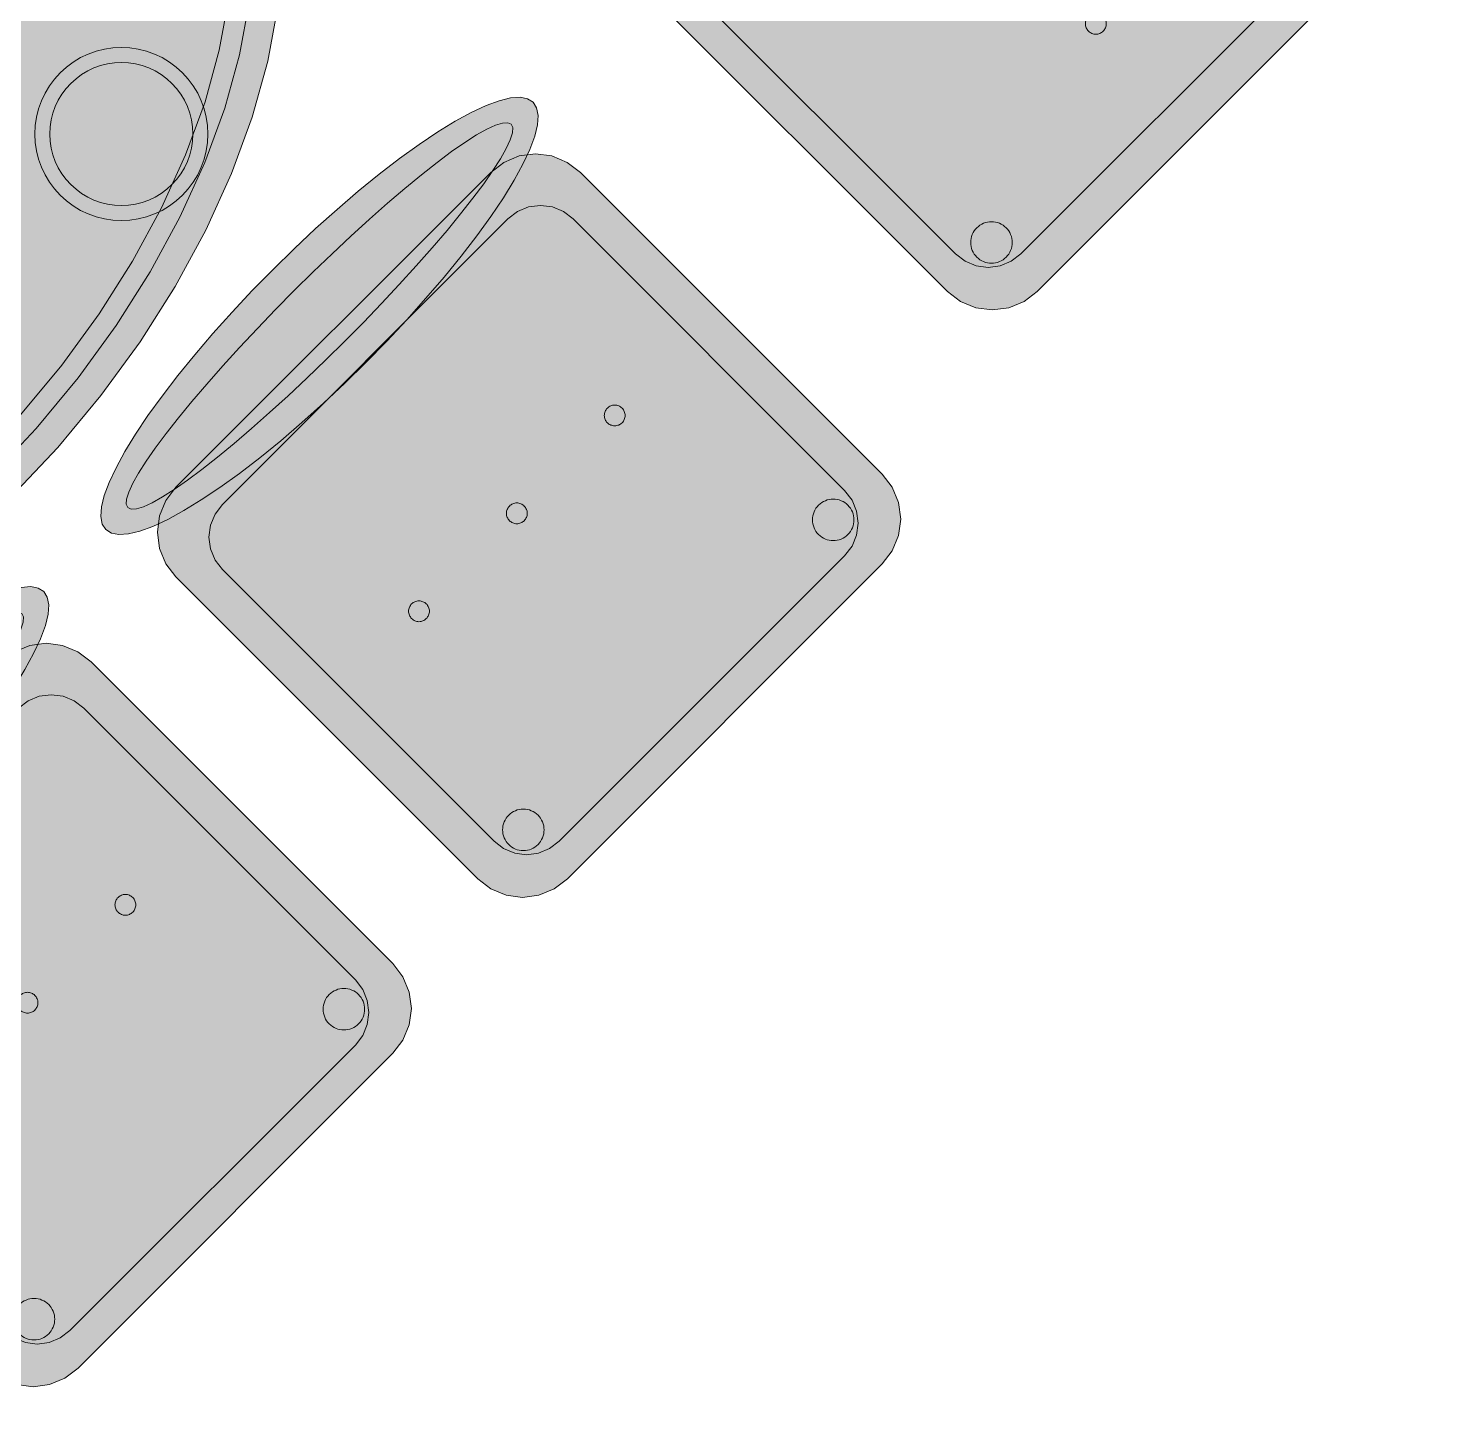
# Model space of a CAD drawing. Header units: metres. Extents: x 2172.2 to 2210.6, y 415.3 to 458.1.
# Drawn here: x 2176.2 to 2177.438, y 450.134 to 451.344 of the extents above; entities that cross this region are included whole.
import ezdxf

# ---------------------------------------------------------------- set-up
doc = ezdxf.new("R2010")
doc.units = ezdxf.units.M
doc.layers.add('NC_N1_CHAIRS', color=7, linetype='CONTINUOUS', lineweight=13)
doc.layers.add('NC_N1_TABLES', color=7, linetype='CONTINUOUS', lineweight=13)

# ---------------------------------------------------------------- blocks, each defined once
blk = doc.blocks.new('NC_N1_CHAIR_OLIVE')
at = {"true_color": 0xf6f5ef}
h = blk.add_hatch(color=256, dxfattribs=at)
h.dxf.hatch_style = 1
h.paths.add_polyline_path([(0.262, 0.222), (0.2607, 0.2276), (0.257, 0.2331), (0.2507, 0.2385), (0.2421, 0.2438), (0.2311, 0.2489), (0.2178, 0.2537), (0.2025, 0.2582), (0.1853, 0.2623), (0.1662, 0.2661), (0.1456, 0.2694), (0.1235, 0.2723), (0.1003, 0.2747), (0.0761, 0.2765), (0.0511, 0.2779), (0.0257, 0.2787), (0, 0.279), (-0.0257, 0.2787), (-0.0511, 0.2779), (-0.0761, 0.2765), (-0.1003, 0.2747), (-0.1235, 0.2723), (-0.1456, 0.2694), (-0.1662, 0.2661), (-0.1853, 0.2623), (-0.2025, 0.2582), (-0.2178, 0.2537), (-0.2311, 0.2489), (-0.2421, 0.2438), (-0.2507, 0.2385), (-0.257, 0.2331), (-0.2607, 0.2276), (-0.262, 0.222), (-0.2607, 0.2164), (-0.257, 0.2109), (-0.2507, 0.2055), (-0.2421, 0.2002), (-0.2311, 0.1951), (-0.2178, 0.1903), (-0.2025, 0.1858), (-0.1853, 0.1817), (-0.1662, 0.1779), (-0.1456, 0.1746), (-0.1235, 0.1717), (-0.1003, 0.1693), (-0.0761, 0.1675), (-0.0511, 0.1661), (-0.0257, 0.1653), (0, 0.165), (0.0257, 0.1653), (0.0511, 0.1661), (0.0761, 0.1675), (0.1003, 0.1693), (0.1235, 0.1717), (0.1456, 0.1746), (0.1662, 0.1779), (0.1853, 0.1817), (0.2025, 0.1858), (0.2178, 0.1903), (0.2311, 0.1951), (0.2421, 0.2002), (0.2507, 0.2055), (0.257, 0.2109), (0.2607, 0.2164)])
at = {"true_color": 0x778fa0}
h = blk.add_hatch(color=256, dxfattribs=at)
h.dxf.hatch_style = 1
h.paths.add_polyline_path([(0.193, -0.275), (-0.193, -0.275), (-0.2072, -0.2731), (-0.2205, -0.2676), (-0.2319, -0.2589), (-0.2406, -0.2475), (-0.2461, -0.2342), (-0.248, -0.22), (-0.248, 0.15), (-0.2461, 0.1642), (-0.2406, 0.1775), (-0.2319, 0.1889), (-0.2205, 0.1976), (-0.2072, 0.2031), (-0.193, 0.205), (0.193, 0.205), (0.2072, 0.2031), (0.2205, 0.1976), (0.2319, 0.1889), (0.2406, 0.1775), (0.2461, 0.1642), (0.248, 0.15), (0.248, -0.22), (0.2461, -0.2342), (0.2406, -0.2475), (0.2319, -0.2589), (0.2205, -0.2676), (0.2072, -0.2731)])
at = {"true_color": 0xa38246}
h = blk.add_hatch(color=256, dxfattribs=at)
h.dxf.hatch_style = 1
h.paths.add_polyline_path([(-0.111, -0.02), (-0.111, -0.0209), (-0.1112, -0.0218), (-0.1114, -0.0226), (-0.1117, -0.0234), (-0.1121, -0.0242), (-0.1125, -0.025), (-0.113, -0.0257), (-0.1136, -0.0264), (-0.1143, -0.027), (-0.115, -0.0275), (-0.1158, -0.0279), (-0.1166, -0.0283), (-0.1174, -0.0286), (-0.1182, -0.0288), (-0.1191, -0.029), (-0.12, -0.029), (-0.1209, -0.029), (-0.1218, -0.0288), (-0.1226, -0.0286), (-0.1234, -0.0283), (-0.1242, -0.0279), (-0.125, -0.0275), (-0.1257, -0.027), (-0.1264, -0.0264), (-0.127, -0.0257), (-0.1275, -0.025), (-0.1279, -0.0242), (-0.1283, -0.0234), (-0.1286, -0.0226), (-0.1288, -0.0218), (-0.129, -0.0209), (-0.129, -0.02), (-0.129, -0.0191), (-0.1288, -0.0182), (-0.1286, -0.0174), (-0.1283, -0.0166), (-0.1279, -0.0158), (-0.1275, -0.015), (-0.127, -0.0143), (-0.1264, -0.0136), (-0.1257, -0.013), (-0.125, -0.0125), (-0.1242, -0.0121), (-0.1234, -0.0117), (-0.1226, -0.0114), (-0.1218, -0.0112), (-0.1209, -0.011), (-0.12, -0.011), (-0.1191, -0.011), (-0.1182, -0.0112), (-0.1174, -0.0114), (-0.1166, -0.0117), (-0.1158, -0.0121), (-0.115, -0.0125), (-0.1143, -0.013), (-0.1136, -0.0136), (-0.113, -0.0143), (-0.1125, -0.015), (-0.1121, -0.0158), (-0.1117, -0.0166), (-0.1114, -0.0174), (-0.1112, -0.0182), (-0.111, -0.0191)])
h = blk.add_hatch(color=256, dxfattribs=at)
h.dxf.hatch_style = 1
h.paths.add_polyline_path([(0.009, -0.02), (0.009, -0.0209), (0.0088, -0.0218), (0.0086, -0.0226), (0.0083, -0.0234), (0.0079, -0.0242), (0.0075, -0.025), (0.007, -0.0257), (0.0064, -0.0264), (0.0057, -0.027), (0.005, -0.0275), (0.0042, -0.0279), (0.0034, -0.0283), (0.0026, -0.0286), (0.0018, -0.0288), (0.0009, -0.029), (0, -0.029), (-0.0009, -0.029), (-0.0018, -0.0288), (-0.0026, -0.0286), (-0.0034, -0.0283), (-0.0042, -0.0279), (-0.005, -0.0275), (-0.0057, -0.027), (-0.0064, -0.0264), (-0.007, -0.0257), (-0.0075, -0.025), (-0.0079, -0.0242), (-0.0083, -0.0234), (-0.0086, -0.0226), (-0.0088, -0.0218), (-0.009, -0.0209), (-0.009, -0.02), (-0.009, -0.0191), (-0.0088, -0.0182), (-0.0086, -0.0174), (-0.0083, -0.0166), (-0.0079, -0.0158), (-0.0075, -0.015), (-0.007, -0.0143), (-0.0064, -0.0136), (-0.0057, -0.013), (-0.005, -0.0125), (-0.0042, -0.0121), (-0.0034, -0.0117), (-0.0026, -0.0114), (-0.0018, -0.0112), (-0.0009, -0.011), (0, -0.011), (0.0009, -0.011), (0.0018, -0.0112), (0.0026, -0.0114), (0.0034, -0.0117), (0.0042, -0.0121), (0.005, -0.0125), (0.0057, -0.013), (0.0064, -0.0136), (0.007, -0.0143), (0.0075, -0.015), (0.0079, -0.0158), (0.0083, -0.0166), (0.0086, -0.0174), (0.0088, -0.0182), (0.009, -0.0191)])
h = blk.add_hatch(color=256, dxfattribs=at)
h.dxf.hatch_style = 1
h.paths.add_polyline_path([(0.129, -0.02), (0.129, -0.0209), (0.1288, -0.0218), (0.1286, -0.0226), (0.1283, -0.0234), (0.1279, -0.0242), (0.1275, -0.025), (0.127, -0.0257), (0.1264, -0.0264), (0.1257, -0.027), (0.125, -0.0275), (0.1242, -0.0279), (0.1234, -0.0283), (0.1226, -0.0286), (0.1218, -0.0288), (0.1209, -0.029), (0.12, -0.029), (0.1191, -0.029), (0.1182, -0.0288), (0.1174, -0.0286), (0.1166, -0.0283), (0.1158, -0.0279), (0.115, -0.0275), (0.1143, -0.027), (0.1136, -0.0264), (0.113, -0.0257), (0.1125, -0.025), (0.1121, -0.0242), (0.1117, -0.0234), (0.1114, -0.0226), (0.1112, -0.0218), (0.111, -0.0209), (0.111, -0.02), (0.111, -0.0191), (0.1112, -0.0182), (0.1114, -0.0174), (0.1117, -0.0166), (0.1121, -0.0158), (0.1125, -0.015), (0.113, -0.0143), (0.1136, -0.0136), (0.1143, -0.013), (0.115, -0.0125), (0.1158, -0.0121), (0.1166, -0.0117), (0.1174, -0.0114), (0.1182, -0.0112), (0.1191, -0.011), (0.12, -0.011), (0.1209, -0.011), (0.1218, -0.0112), (0.1226, -0.0114), (0.1234, -0.0117), (0.1242, -0.0121), (0.125, -0.0125), (0.1257, -0.013), (0.1264, -0.0136), (0.127, -0.0143), (0.1275, -0.015), (0.1279, -0.0158), (0.1283, -0.0166), (0.1286, -0.0174), (0.1288, -0.0182), (0.129, -0.0191)])
h = blk.add_hatch(color=256, dxfattribs=at)
h.dxf.hatch_style = 1
h.paths.add_polyline_path([(-0.172, -0.218), (-0.1721, -0.2198), (-0.1723, -0.2215), (-0.1728, -0.2232), (-0.1734, -0.2249), (-0.1741, -0.2265), (-0.175, -0.228), (-0.1761, -0.2294), (-0.1773, -0.2307), (-0.1786, -0.2319), (-0.18, -0.233), (-0.1815, -0.2339), (-0.1831, -0.2346), (-0.1848, -0.2352), (-0.1865, -0.2357), (-0.1882, -0.2359), (-0.19, -0.236), (-0.1918, -0.2359), (-0.1935, -0.2357), (-0.1952, -0.2352), (-0.1969, -0.2346), (-0.1985, -0.2339), (-0.2, -0.233), (-0.2014, -0.2319), (-0.2027, -0.2307), (-0.2039, -0.2294), (-0.205, -0.228), (-0.2059, -0.2265), (-0.2066, -0.2249), (-0.2072, -0.2232), (-0.2077, -0.2215), (-0.2079, -0.2198), (-0.208, -0.218), (-0.2079, -0.2162), (-0.2077, -0.2145), (-0.2072, -0.2128), (-0.2066, -0.2111), (-0.2059, -0.2095), (-0.205, -0.208), (-0.2039, -0.2066), (-0.2027, -0.2053), (-0.2014, -0.2041), (-0.2, -0.203), (-0.1985, -0.2021), (-0.1969, -0.2014), (-0.1952, -0.2008), (-0.1935, -0.2003), (-0.1918, -0.2001), (-0.19, -0.2), (-0.1882, -0.2001), (-0.1865, -0.2003), (-0.1848, -0.2008), (-0.1831, -0.2014), (-0.1815, -0.2021), (-0.18, -0.203), (-0.1786, -0.2041), (-0.1773, -0.2053), (-0.1761, -0.2066), (-0.175, -0.208), (-0.1741, -0.2095), (-0.1734, -0.2111), (-0.1728, -0.2128), (-0.1723, -0.2145), (-0.1721, -0.2162)])
h = blk.add_hatch(color=256, dxfattribs=at)
h.dxf.hatch_style = 1
h.paths.add_polyline_path([(0.208, -0.218), (0.2079, -0.2198), (0.2077, -0.2215), (0.2072, -0.2232), (0.2066, -0.2249), (0.2059, -0.2265), (0.205, -0.228), (0.2039, -0.2294), (0.2027, -0.2307), (0.2014, -0.2319), (0.2, -0.233), (0.1985, -0.2339), (0.1969, -0.2346), (0.1952, -0.2352), (0.1935, -0.2357), (0.1918, -0.2359), (0.19, -0.236), (0.1882, -0.2359), (0.1865, -0.2357), (0.1848, -0.2352), (0.1831, -0.2346), (0.1815, -0.2339), (0.18, -0.233), (0.1786, -0.2319), (0.1773, -0.2307), (0.1761, -0.2294), (0.175, -0.228), (0.1741, -0.2265), (0.1734, -0.2249), (0.1728, -0.2232), (0.1723, -0.2215), (0.1721, -0.2198), (0.172, -0.218), (0.1721, -0.2162), (0.1723, -0.2145), (0.1728, -0.2128), (0.1734, -0.2111), (0.1741, -0.2095), (0.175, -0.208), (0.1761, -0.2066), (0.1773, -0.2053), (0.1786, -0.2041), (0.18, -0.203), (0.1815, -0.2021), (0.1831, -0.2014), (0.1848, -0.2008), (0.1865, -0.2003), (0.1882, -0.2001), (0.19, -0.2), (0.1918, -0.2001), (0.1935, -0.2003), (0.1952, -0.2008), (0.1969, -0.2014), (0.1985, -0.2021), (0.2, -0.203), (0.2014, -0.2041), (0.2027, -0.2053), (0.2039, -0.2066), (0.205, -0.208), (0.2059, -0.2095), (0.2066, -0.2111), (0.2072, -0.2128), (0.2077, -0.2145), (0.2079, -0.2162)])
at = {"color": 0, "linetype": 'CONTINUOUS', "lineweight": -2, "true_color": 0x2d3540}
for points in [[(0.262, 0.222), (0.2607, 0.2276), (0.257, 0.2331), (0.2507, 0.2385), (0.2421, 0.2438), (0.2311, 0.2489), (0.2178, 0.2537), (0.2025, 0.2582), (0.1853, 0.2623), (0.1662, 0.2661), (0.1456, 0.2694), (0.1235, 0.2723), (0.1003, 0.2747), (0.0761, 0.2765), (0.0511, 0.2779), (0.0257, 0.2787), (0, 0.279), (-0.0257, 0.2787), (-0.0511, 0.2779), (-0.0761, 0.2765), (-0.1003, 0.2747), (-0.1235, 0.2723), (-0.1456, 0.2694), (-0.1662, 0.2661), (-0.1853, 0.2623), (-0.2025, 0.2582), (-0.2178, 0.2537), (-0.2311, 0.2489), (-0.2421, 0.2438), (-0.2507, 0.2385), (-0.257, 0.2331), (-0.2607, 0.2276), (-0.262, 0.222), (-0.2607, 0.2164), (-0.257, 0.2109), (-0.2507, 0.2055), (-0.2421, 0.2002), (-0.2311, 0.1951), (-0.2178, 0.1903), (-0.2025, 0.1858), (-0.1853, 0.1817), (-0.1662, 0.1779), (-0.1456, 0.1746), (-0.1235, 0.1717), (-0.1003, 0.1693), (-0.0761, 0.1675), (-0.0511, 0.1661), (-0.0257, 0.1653), (0, 0.165), (0.0257, 0.1653), (0.0511, 0.1661), (0.0761, 0.1675), (0.1003, 0.1693), (0.1235, 0.1717), (0.1456, 0.1746), (0.1662, 0.1779), (0.1853, 0.1817), (0.2025, 0.1858), (0.2178, 0.1903), (0.2311, 0.1951), (0.2421, 0.2002), (0.2507, 0.2055), (0.257, 0.2109), (0.2607, 0.2164)], [(0.193, -0.275), (-0.193, -0.275), (-0.2072, -0.2731), (-0.2205, -0.2676), (-0.2319, -0.2589), (-0.2406, -0.2475), (-0.2461, -0.2342), (-0.248, -0.22), (-0.248, 0.15), (-0.2461, 0.1642), (-0.2406, 0.1775), (-0.2319, 0.1889), (-0.2205, 0.1976), (-0.2072, 0.2031), (-0.193, 0.205), (0.193, 0.205), (0.2072, 0.2031), (0.2205, 0.1976), (0.2319, 0.1889), (0.2406, 0.1775), (0.2461, 0.1642), (0.248, 0.15), (0.248, -0.22), (0.2461, -0.2342), (0.2406, -0.2475), (0.2319, -0.2589), (0.2205, -0.2676), (0.2072, -0.2731)]]:
    blk.add_lwpolyline(points, close=True, dxfattribs=at)
at = {"color": 0, "linetype": 'CONTINUOUS', "lineweight": -2, "true_color": 0xa38246}
for points in [[(0.235, 0.222), (0.2339, 0.225), (0.2305, 0.228), (0.2249, 0.231), (0.2171, 0.2339), (0.2073, 0.2366), (0.1954, 0.2392), (0.1817, 0.2417), (0.1662, 0.2439), (0.1491, 0.246), (0.1306, 0.2478), (0.1108, 0.2493), (0.0899, 0.2506), (0.0682, 0.2517), (0.0458, 0.2524), (0.023, 0.2529), (0, 0.253), (-0.023, 0.2529), (-0.0458, 0.2524), (-0.0682, 0.2517), (-0.0899, 0.2506), (-0.1108, 0.2493), (-0.1306, 0.2478), (-0.1491, 0.246), (-0.1662, 0.2439), (-0.1817, 0.2417), (-0.1954, 0.2392), (-0.2073, 0.2366), (-0.2171, 0.2339), (-0.2249, 0.231), (-0.2305, 0.228), (-0.2339, 0.225), (-0.235, 0.222), (-0.2339, 0.219), (-0.2305, 0.216), (-0.2249, 0.213), (-0.2171, 0.2101), (-0.2073, 0.2074), (-0.1954, 0.2048), (-0.1817, 0.2023), (-0.1662, 0.2001), (-0.1491, 0.198), (-0.1306, 0.1962), (-0.1108, 0.1947), (-0.0899, 0.1934), (-0.0682, 0.1923), (-0.0458, 0.1916), (-0.023, 0.1911), (0, 0.191), (0.023, 0.1911), (0.0458, 0.1916), (0.0682, 0.1923), (0.0899, 0.1934), (0.1108, 0.1947), (0.1306, 0.1962), (0.1491, 0.198), (0.1662, 0.2001), (0.1817, 0.2023), (0.1954, 0.2048), (0.2073, 0.2074), (0.2171, 0.2101), (0.2249, 0.213), (0.2305, 0.216), (0.2339, 0.219)], [(0.175, -0.247), (-0.175, -0.247), (-0.1854, -0.2456), (-0.195, -0.2416), (-0.2033, -0.2353), (-0.2096, -0.227), (-0.2136, -0.2174), (-0.215, -0.207), (-0.215, 0.126), (-0.2136, 0.1364), (-0.2096, 0.146), (-0.2033, 0.1543), (-0.195, 0.1606), (-0.1854, 0.1646), (-0.175, 0.166), (0.175, 0.166), (0.1854, 0.1646), (0.195, 0.1606), (0.2033, 0.1543), (0.2096, 0.146), (0.2136, 0.1364), (0.215, 0.126), (0.215, -0.207), (0.2136, -0.2174), (0.2096, -0.227), (0.2033, -0.2353), (0.195, -0.2416), (0.1854, -0.2456)]]:
    blk.add_lwpolyline(points, close=True, dxfattribs=at)
at = {"color": 0, "linetype": 'CONTINUOUS', "lineweight": -2}
for points in [[(-0.111, -0.02), (-0.111, -0.0209), (-0.1112, -0.0218), (-0.1114, -0.0226), (-0.1117, -0.0234), (-0.1121, -0.0242), (-0.1125, -0.025), (-0.113, -0.0257), (-0.1136, -0.0264), (-0.1143, -0.027), (-0.115, -0.0275), (-0.1158, -0.0279), (-0.1166, -0.0283), (-0.1174, -0.0286), (-0.1182, -0.0288), (-0.1191, -0.029), (-0.12, -0.029), (-0.1209, -0.029), (-0.1218, -0.0288), (-0.1226, -0.0286), (-0.1234, -0.0283), (-0.1242, -0.0279), (-0.125, -0.0275), (-0.1257, -0.027), (-0.1264, -0.0264), (-0.127, -0.0257), (-0.1275, -0.025), (-0.1279, -0.0242), (-0.1283, -0.0234), (-0.1286, -0.0226), (-0.1288, -0.0218), (-0.129, -0.0209), (-0.129, -0.02), (-0.129, -0.0191), (-0.1288, -0.0182), (-0.1286, -0.0174), (-0.1283, -0.0166), (-0.1279, -0.0158), (-0.1275, -0.015), (-0.127, -0.0143), (-0.1264, -0.0136), (-0.1257, -0.013), (-0.125, -0.0125), (-0.1242, -0.0121), (-0.1234, -0.0117), (-0.1226, -0.0114), (-0.1218, -0.0112), (-0.1209, -0.011), (-0.12, -0.011), (-0.1191, -0.011), (-0.1182, -0.0112), (-0.1174, -0.0114), (-0.1166, -0.0117), (-0.1158, -0.0121), (-0.115, -0.0125), (-0.1143, -0.013), (-0.1136, -0.0136), (-0.113, -0.0143), (-0.1125, -0.015), (-0.1121, -0.0158), (-0.1117, -0.0166), (-0.1114, -0.0174), (-0.1112, -0.0182), (-0.111, -0.0191)], [(0.009, -0.02), (0.009, -0.0209), (0.0088, -0.0218), (0.0086, -0.0226), (0.0083, -0.0234), (0.0079, -0.0242), (0.0075, -0.025), (0.007, -0.0257), (0.0064, -0.0264), (0.0057, -0.027), (0.005, -0.0275), (0.0042, -0.0279), (0.0034, -0.0283), (0.0026, -0.0286), (0.0018, -0.0288), (0.0009, -0.029), (0, -0.029), (-0.0009, -0.029), (-0.0018, -0.0288), (-0.0026, -0.0286), (-0.0034, -0.0283), (-0.0042, -0.0279), (-0.005, -0.0275), (-0.0057, -0.027), (-0.0064, -0.0264), (-0.007, -0.0257), (-0.0075, -0.025), (-0.0079, -0.0242), (-0.0083, -0.0234), (-0.0086, -0.0226), (-0.0088, -0.0218), (-0.009, -0.0209), (-0.009, -0.02), (-0.009, -0.0191), (-0.0088, -0.0182), (-0.0086, -0.0174), (-0.0083, -0.0166), (-0.0079, -0.0158), (-0.0075, -0.015), (-0.007, -0.0143), (-0.0064, -0.0136), (-0.0057, -0.013), (-0.005, -0.0125), (-0.0042, -0.0121), (-0.0034, -0.0117), (-0.0026, -0.0114), (-0.0018, -0.0112), (-0.0009, -0.011), (0, -0.011), (0.0009, -0.011), (0.0018, -0.0112), (0.0026, -0.0114), (0.0034, -0.0117), (0.0042, -0.0121), (0.005, -0.0125), (0.0057, -0.013), (0.0064, -0.0136), (0.007, -0.0143), (0.0075, -0.015), (0.0079, -0.0158), (0.0083, -0.0166), (0.0086, -0.0174), (0.0088, -0.0182), (0.009, -0.0191)], [(0.129, -0.02), (0.129, -0.0209), (0.1288, -0.0218), (0.1286, -0.0226), (0.1283, -0.0234), (0.1279, -0.0242), (0.1275, -0.025), (0.127, -0.0257), (0.1264, -0.0264), (0.1257, -0.027), (0.125, -0.0275), (0.1242, -0.0279), (0.1234, -0.0283), (0.1226, -0.0286), (0.1218, -0.0288), (0.1209, -0.029), (0.12, -0.029), (0.1191, -0.029), (0.1182, -0.0288), (0.1174, -0.0286), (0.1166, -0.0283), (0.1158, -0.0279), (0.115, -0.0275), (0.1143, -0.027), (0.1136, -0.0264), (0.113, -0.0257), (0.1125, -0.025), (0.1121, -0.0242), (0.1117, -0.0234), (0.1114, -0.0226), (0.1112, -0.0218), (0.111, -0.0209), (0.111, -0.02), (0.111, -0.0191), (0.1112, -0.0182), (0.1114, -0.0174), (0.1117, -0.0166), (0.1121, -0.0158), (0.1125, -0.015), (0.113, -0.0143), (0.1136, -0.0136), (0.1143, -0.013), (0.115, -0.0125), (0.1158, -0.0121), (0.1166, -0.0117), (0.1174, -0.0114), (0.1182, -0.0112), (0.1191, -0.011), (0.12, -0.011), (0.1209, -0.011), (0.1218, -0.0112), (0.1226, -0.0114), (0.1234, -0.0117), (0.1242, -0.0121), (0.125, -0.0125), (0.1257, -0.013), (0.1264, -0.0136), (0.127, -0.0143), (0.1275, -0.015), (0.1279, -0.0158), (0.1283, -0.0166), (0.1286, -0.0174), (0.1288, -0.0182), (0.129, -0.0191)], [(-0.172, -0.218), (-0.1721, -0.2198), (-0.1723, -0.2215), (-0.1728, -0.2232), (-0.1734, -0.2249), (-0.1741, -0.2265), (-0.175, -0.228), (-0.1761, -0.2294), (-0.1773, -0.2307), (-0.1786, -0.2319), (-0.18, -0.233), (-0.1815, -0.2339), (-0.1831, -0.2346), (-0.1848, -0.2352), (-0.1865, -0.2357), (-0.1882, -0.2359), (-0.19, -0.236), (-0.1918, -0.2359), (-0.1935, -0.2357), (-0.1952, -0.2352), (-0.1969, -0.2346), (-0.1985, -0.2339), (-0.2, -0.233), (-0.2014, -0.2319), (-0.2027, -0.2307), (-0.2039, -0.2294), (-0.205, -0.228), (-0.2059, -0.2265), (-0.2066, -0.2249), (-0.2072, -0.2232), (-0.2077, -0.2215), (-0.2079, -0.2198), (-0.208, -0.218), (-0.2079, -0.2162), (-0.2077, -0.2145), (-0.2072, -0.2128), (-0.2066, -0.2111), (-0.2059, -0.2095), (-0.205, -0.208), (-0.2039, -0.2066), (-0.2027, -0.2053), (-0.2014, -0.2041), (-0.2, -0.203), (-0.1985, -0.2021), (-0.1969, -0.2014), (-0.1952, -0.2008), (-0.1935, -0.2003), (-0.1918, -0.2001), (-0.19, -0.2), (-0.1882, -0.2001), (-0.1865, -0.2003), (-0.1848, -0.2008), (-0.1831, -0.2014), (-0.1815, -0.2021), (-0.18, -0.203), (-0.1786, -0.2041), (-0.1773, -0.2053), (-0.1761, -0.2066), (-0.175, -0.208), (-0.1741, -0.2095), (-0.1734, -0.2111), (-0.1728, -0.2128), (-0.1723, -0.2145), (-0.1721, -0.2162)], [(0.208, -0.218), (0.2079, -0.2198), (0.2077, -0.2215), (0.2072, -0.2232), (0.2066, -0.2249), (0.2059, -0.2265), (0.205, -0.228), (0.2039, -0.2294), (0.2027, -0.2307), (0.2014, -0.2319), (0.2, -0.233), (0.1985, -0.2339), (0.1969, -0.2346), (0.1952, -0.2352), (0.1935, -0.2357), (0.1918, -0.2359), (0.19, -0.236), (0.1882, -0.2359), (0.1865, -0.2357), (0.1848, -0.2352), (0.1831, -0.2346), (0.1815, -0.2339), (0.18, -0.233), (0.1786, -0.2319), (0.1773, -0.2307), (0.1761, -0.2294), (0.175, -0.228), (0.1741, -0.2265), (0.1734, -0.2249), (0.1728, -0.2232), (0.1723, -0.2215), (0.1721, -0.2198), (0.172, -0.218), (0.1721, -0.2162), (0.1723, -0.2145), (0.1728, -0.2128), (0.1734, -0.2111), (0.1741, -0.2095), (0.175, -0.208), (0.1761, -0.2066), (0.1773, -0.2053), (0.1786, -0.2041), (0.18, -0.203), (0.1815, -0.2021), (0.1831, -0.2014), (0.1848, -0.2008), (0.1865, -0.2003), (0.1882, -0.2001), (0.19, -0.2), (0.1918, -0.2001), (0.1935, -0.2003), (0.1952, -0.2008), (0.1969, -0.2014), (0.1985, -0.2021), (0.2, -0.203), (0.2014, -0.2041), (0.2027, -0.2053), (0.2039, -0.2066), (0.205, -0.208), (0.2059, -0.2095), (0.2066, -0.2111), (0.2072, -0.2128), (0.2077, -0.2145), (0.2079, -0.2162)]]:
    blk.add_lwpolyline(points, close=True, dxfattribs=at)
blk = doc.blocks.new('NC_N1_DINING_2')
at = {"true_color": 0xf6f5ef}
h = blk.add_hatch(color=256, dxfattribs=at)
h.dxf.hatch_style = 1
h.paths.add_polyline_path([(0.6, 0), (0.5971, 0.0368), (0.5885, 0.0732), (0.5742, 0.1089), (0.5543, 0.1435), (0.5292, 0.1768), (0.4989, 0.2083), (0.4638, 0.2379), (0.4243, 0.2652), (0.3806, 0.2899), (0.3333, 0.3118), (0.2828, 0.3307), (0.2296, 0.3465), (0.1742, 0.3589), (0.1171, 0.3678), (0.0588, 0.3732), (0, 0.375), (-0.0588, 0.3732), (-0.1171, 0.3678), (-0.1742, 0.3589), (-0.2296, 0.3465), (-0.2828, 0.3307), (-0.3333, 0.3118), (-0.3806, 0.2899), (-0.4243, 0.2652), (-0.4638, 0.2379), (-0.4989, 0.2083), (-0.5292, 0.1768), (-0.5543, 0.1435), (-0.5742, 0.1089), (-0.5885, 0.0732), (-0.5971, 0.0368), (-0.6, 0), (-0.5971, -0.0368), (-0.5885, -0.0732), (-0.5742, -0.1089), (-0.5543, -0.1435), (-0.5292, -0.1768), (-0.4989, -0.2083), (-0.4638, -0.2379), (-0.4243, -0.2652), (-0.3806, -0.2899), (-0.3333, -0.3118), (-0.2828, -0.3307), (-0.2296, -0.3465), (-0.1742, -0.3589), (-0.1171, -0.3678), (-0.0588, -0.3732), (0, -0.375), (0.0588, -0.3732), (0.1171, -0.3678), (0.1742, -0.3589), (0.2296, -0.3465), (0.2828, -0.3307), (0.3333, -0.3118), (0.3806, -0.2899), (0.4243, -0.2652), (0.4638, -0.2379), (0.4989, -0.2083), (0.5292, -0.1768), (0.5543, -0.1435), (0.5742, -0.1089), (0.5885, -0.0732), (0.5971, -0.0368)])
at = {"color": 0, "linetype": 'CONTINUOUS', "lineweight": -2, "true_color": 0x2d3540}
blk.add_lwpolyline([(-0.4638, -0.2379), (-0.4243, -0.2652), (-0.3806, -0.2899), (-0.3333, -0.3118), (-0.2828, -0.3307), (-0.2296, -0.3465), (-0.1742, -0.3589), (-0.1171, -0.3678), (-0.0588, -0.3732), (0, -0.375)], dxfattribs=at)
at = {"color": 0, "linetype": 'CONTINUOUS', "lineweight": -2, "true_color": 0xa38246}
for points in [[(0, -0.35), (-0.0573, -0.3482), (-0.114, -0.343), (-0.1695, -0.3343), (-0.2233, -0.3222), (-0.2749, -0.307), (-0.3237, -0.2887), (-0.3692, -0.2676), (-0.411, -0.244), (-0.4486, -0.218)], [(-0.0562, -0.3303), (-0.1117, -0.3251), (-0.1661, -0.3166), (-0.2188, -0.3048), (-0.2692, -0.2899), (-0.3167, -0.2721), (-0.361, -0.2516), (-0.4014, -0.2287), (-0.4377, -0.2037)]]:
    blk.add_lwpolyline(points, dxfattribs=at)
at = {"color": 0, "linetype": 'CONTINUOUS', "lineweight": -2, "true_color": 0x89939a}
blk.add_lwpolyline([(-0.215, -0.22), (-0.2154, -0.2274), (-0.2164, -0.2346), (-0.2182, -0.2418), (-0.2207, -0.2487), (-0.2239, -0.2554), (-0.2276, -0.2617), (-0.232, -0.2676), (-0.237, -0.273), (-0.2424, -0.278), (-0.2483, -0.2824), (-0.2546, -0.2861), (-0.2613, -0.2893), (-0.2682, -0.2918), (-0.2754, -0.2936), (-0.2826, -0.2946), (-0.29, -0.295), (-0.2974, -0.2946), (-0.3046, -0.2936), (-0.3118, -0.2918), (-0.3187, -0.2893), (-0.3254, -0.2861), (-0.3317, -0.2824), (-0.3376, -0.278), (-0.343, -0.273), (-0.348, -0.2676), (-0.3524, -0.2617), (-0.3561, -0.2554), (-0.3593, -0.2487), (-0.3618, -0.2418), (-0.3636, -0.2346), (-0.3646, -0.2274), (-0.365, -0.22), (-0.3646, -0.2126), (-0.3636, -0.2054), (-0.3618, -0.1982), (-0.3593, -0.1913), (-0.3561, -0.1846), (-0.3524, -0.1783), (-0.348, -0.1724), (-0.343, -0.167), (-0.3376, -0.162), (-0.3317, -0.1576), (-0.3254, -0.1539), (-0.3187, -0.1507), (-0.3118, -0.1482), (-0.3046, -0.1464), (-0.2974, -0.1454), (-0.29, -0.145), (-0.2826, -0.1454), (-0.2754, -0.1464), (-0.2682, -0.1482), (-0.2613, -0.1507), (-0.2546, -0.1539), (-0.2483, -0.1576), (-0.2424, -0.162), (-0.237, -0.167), (-0.232, -0.1724), (-0.2276, -0.1783), (-0.2239, -0.1846), (-0.2207, -0.1913), (-0.2182, -0.1982), (-0.2164, -0.2054), (-0.2154, -0.2126)], close=True, dxfattribs=at)
at = {"color": 0, "linetype": 'CONTINUOUS', "lineweight": -2, "true_color": 0xa38246}
blk.add_lwpolyline([(-0.228, -0.22), (-0.2283, -0.2261), (-0.2292, -0.2321), (-0.2307, -0.238), (-0.2327, -0.2437), (-0.2353, -0.2492), (-0.2384, -0.2544), (-0.2421, -0.2593), (-0.2462, -0.2638), (-0.2507, -0.2679), (-0.2556, -0.2716), (-0.2608, -0.2747), (-0.2663, -0.2773), (-0.272, -0.2793), (-0.2779, -0.2808), (-0.2839, -0.2817), (-0.29, -0.282), (-0.2961, -0.2817), (-0.3021, -0.2808), (-0.308, -0.2793), (-0.3137, -0.2773), (-0.3192, -0.2747), (-0.3244, -0.2716), (-0.3293, -0.2679), (-0.3338, -0.2638), (-0.3379, -0.2593), (-0.3416, -0.2544), (-0.3447, -0.2492), (-0.3473, -0.2437), (-0.3493, -0.238), (-0.3508, -0.2321), (-0.3517, -0.2261), (-0.352, -0.22), (-0.3517, -0.2139), (-0.3508, -0.2079), (-0.3493, -0.202), (-0.3473, -0.1963), (-0.3447, -0.1908), (-0.3416, -0.1856), (-0.3379, -0.1807), (-0.3338, -0.1762), (-0.3293, -0.1721), (-0.3244, -0.1684), (-0.3192, -0.1653), (-0.3137, -0.1627), (-0.308, -0.1607), (-0.3021, -0.1592), (-0.2961, -0.1583), (-0.29, -0.158), (-0.2839, -0.1583), (-0.2779, -0.1592), (-0.272, -0.1607), (-0.2663, -0.1627), (-0.2608, -0.1653), (-0.2556, -0.1684), (-0.2507, -0.1721), (-0.2462, -0.1762), (-0.2421, -0.1807), (-0.2384, -0.1856), (-0.2353, -0.1908), (-0.2327, -0.1963), (-0.2307, -0.202), (-0.2292, -0.2079), (-0.2283, -0.2139)], close=True, dxfattribs=at)
blk = doc.blocks.new('NC_N1_CHAIR_IVORY')
at = {"true_color": 0xf6f5ef}
h = blk.add_hatch(color=256, dxfattribs=at)
h.dxf.hatch_style = 1
h.paths.add_polyline_path([(0.262, 0.222), (0.2607, 0.2276), (0.257, 0.2331), (0.2507, 0.2385), (0.2421, 0.2438), (0.2311, 0.2489), (0.2178, 0.2537), (0.2025, 0.2582), (0.1853, 0.2623), (0.1662, 0.2661), (0.1456, 0.2694), (0.1235, 0.2723), (0.1003, 0.2747), (0.0761, 0.2765), (0.0511, 0.2779), (0.0257, 0.2787), (0, 0.279), (-0.0257, 0.2787), (-0.0511, 0.2779), (-0.0761, 0.2765), (-0.1003, 0.2747), (-0.1235, 0.2723), (-0.1456, 0.2694), (-0.1662, 0.2661), (-0.1853, 0.2623), (-0.2025, 0.2582), (-0.2178, 0.2537), (-0.2311, 0.2489), (-0.2421, 0.2438), (-0.2507, 0.2385), (-0.257, 0.2331), (-0.2607, 0.2276), (-0.262, 0.222), (-0.2607, 0.2164), (-0.257, 0.2109), (-0.2507, 0.2055), (-0.2421, 0.2002), (-0.2311, 0.1951), (-0.2178, 0.1903), (-0.2025, 0.1858), (-0.1853, 0.1817), (-0.1662, 0.1779), (-0.1456, 0.1746), (-0.1235, 0.1717), (-0.1003, 0.1693), (-0.0761, 0.1675), (-0.0511, 0.1661), (-0.0257, 0.1653), (0, 0.165), (0.0257, 0.1653), (0.0511, 0.1661), (0.0761, 0.1675), (0.1003, 0.1693), (0.1235, 0.1717), (0.1456, 0.1746), (0.1662, 0.1779), (0.1853, 0.1817), (0.2025, 0.1858), (0.2178, 0.1903), (0.2311, 0.1951), (0.2421, 0.2002), (0.2507, 0.2055), (0.257, 0.2109), (0.2607, 0.2164)])
at = {"true_color": 0xdbe4e9}
h = blk.add_hatch(color=256, dxfattribs=at)
h.dxf.hatch_style = 1
h.paths.add_polyline_path([(0.193, -0.275), (-0.193, -0.275), (-0.2072, -0.2731), (-0.2205, -0.2676), (-0.2319, -0.2589), (-0.2406, -0.2475), (-0.2461, -0.2342), (-0.248, -0.22), (-0.248, 0.15), (-0.2461, 0.1642), (-0.2406, 0.1775), (-0.2319, 0.1889), (-0.2205, 0.1976), (-0.2072, 0.2031), (-0.193, 0.205), (0.193, 0.205), (0.2072, 0.2031), (0.2205, 0.1976), (0.2319, 0.1889), (0.2406, 0.1775), (0.2461, 0.1642), (0.248, 0.15), (0.248, -0.22), (0.2461, -0.2342), (0.2406, -0.2475), (0.2319, -0.2589), (0.2205, -0.2676), (0.2072, -0.2731)])
at = {"true_color": 0xa38246}
h = blk.add_hatch(color=256, dxfattribs=at)
h.dxf.hatch_style = 1
h.paths.add_polyline_path([(-0.111, -0.02), (-0.111, -0.0209), (-0.1112, -0.0218), (-0.1114, -0.0226), (-0.1117, -0.0234), (-0.1121, -0.0242), (-0.1125, -0.025), (-0.113, -0.0257), (-0.1136, -0.0264), (-0.1143, -0.027), (-0.115, -0.0275), (-0.1158, -0.0279), (-0.1166, -0.0283), (-0.1174, -0.0286), (-0.1182, -0.0288), (-0.1191, -0.029), (-0.12, -0.029), (-0.1209, -0.029), (-0.1218, -0.0288), (-0.1226, -0.0286), (-0.1234, -0.0283), (-0.1242, -0.0279), (-0.125, -0.0275), (-0.1257, -0.027), (-0.1264, -0.0264), (-0.127, -0.0257), (-0.1275, -0.025), (-0.1279, -0.0242), (-0.1283, -0.0234), (-0.1286, -0.0226), (-0.1288, -0.0218), (-0.129, -0.0209), (-0.129, -0.02), (-0.129, -0.0191), (-0.1288, -0.0182), (-0.1286, -0.0174), (-0.1283, -0.0166), (-0.1279, -0.0158), (-0.1275, -0.015), (-0.127, -0.0143), (-0.1264, -0.0136), (-0.1257, -0.013), (-0.125, -0.0125), (-0.1242, -0.0121), (-0.1234, -0.0117), (-0.1226, -0.0114), (-0.1218, -0.0112), (-0.1209, -0.011), (-0.12, -0.011), (-0.1191, -0.011), (-0.1182, -0.0112), (-0.1174, -0.0114), (-0.1166, -0.0117), (-0.1158, -0.0121), (-0.115, -0.0125), (-0.1143, -0.013), (-0.1136, -0.0136), (-0.113, -0.0143), (-0.1125, -0.015), (-0.1121, -0.0158), (-0.1117, -0.0166), (-0.1114, -0.0174), (-0.1112, -0.0182), (-0.111, -0.0191)])
h = blk.add_hatch(color=256, dxfattribs=at)
h.dxf.hatch_style = 1
h.paths.add_polyline_path([(0.009, -0.02), (0.009, -0.0209), (0.0088, -0.0218), (0.0086, -0.0226), (0.0083, -0.0234), (0.0079, -0.0242), (0.0075, -0.025), (0.007, -0.0257), (0.0064, -0.0264), (0.0057, -0.027), (0.005, -0.0275), (0.0042, -0.0279), (0.0034, -0.0283), (0.0026, -0.0286), (0.0018, -0.0288), (0.0009, -0.029), (0, -0.029), (-0.0009, -0.029), (-0.0018, -0.0288), (-0.0026, -0.0286), (-0.0034, -0.0283), (-0.0042, -0.0279), (-0.005, -0.0275), (-0.0057, -0.027), (-0.0064, -0.0264), (-0.007, -0.0257), (-0.0075, -0.025), (-0.0079, -0.0242), (-0.0083, -0.0234), (-0.0086, -0.0226), (-0.0088, -0.0218), (-0.009, -0.0209), (-0.009, -0.02), (-0.009, -0.0191), (-0.0088, -0.0182), (-0.0086, -0.0174), (-0.0083, -0.0166), (-0.0079, -0.0158), (-0.0075, -0.015), (-0.007, -0.0143), (-0.0064, -0.0136), (-0.0057, -0.013), (-0.005, -0.0125), (-0.0042, -0.0121), (-0.0034, -0.0117), (-0.0026, -0.0114), (-0.0018, -0.0112), (-0.0009, -0.011), (0, -0.011), (0.0009, -0.011), (0.0018, -0.0112), (0.0026, -0.0114), (0.0034, -0.0117), (0.0042, -0.0121), (0.005, -0.0125), (0.0057, -0.013), (0.0064, -0.0136), (0.007, -0.0143), (0.0075, -0.015), (0.0079, -0.0158), (0.0083, -0.0166), (0.0086, -0.0174), (0.0088, -0.0182), (0.009, -0.0191)])
h = blk.add_hatch(color=256, dxfattribs=at)
h.dxf.hatch_style = 1
h.paths.add_polyline_path([(0.129, -0.02), (0.129, -0.0209), (0.1288, -0.0218), (0.1286, -0.0226), (0.1283, -0.0234), (0.1279, -0.0242), (0.1275, -0.025), (0.127, -0.0257), (0.1264, -0.0264), (0.1257, -0.027), (0.125, -0.0275), (0.1242, -0.0279), (0.1234, -0.0283), (0.1226, -0.0286), (0.1218, -0.0288), (0.1209, -0.029), (0.12, -0.029), (0.1191, -0.029), (0.1182, -0.0288), (0.1174, -0.0286), (0.1166, -0.0283), (0.1158, -0.0279), (0.115, -0.0275), (0.1143, -0.027), (0.1136, -0.0264), (0.113, -0.0257), (0.1125, -0.025), (0.1121, -0.0242), (0.1117, -0.0234), (0.1114, -0.0226), (0.1112, -0.0218), (0.111, -0.0209), (0.111, -0.02), (0.111, -0.0191), (0.1112, -0.0182), (0.1114, -0.0174), (0.1117, -0.0166), (0.1121, -0.0158), (0.1125, -0.015), (0.113, -0.0143), (0.1136, -0.0136), (0.1143, -0.013), (0.115, -0.0125), (0.1158, -0.0121), (0.1166, -0.0117), (0.1174, -0.0114), (0.1182, -0.0112), (0.1191, -0.011), (0.12, -0.011), (0.1209, -0.011), (0.1218, -0.0112), (0.1226, -0.0114), (0.1234, -0.0117), (0.1242, -0.0121), (0.125, -0.0125), (0.1257, -0.013), (0.1264, -0.0136), (0.127, -0.0143), (0.1275, -0.015), (0.1279, -0.0158), (0.1283, -0.0166), (0.1286, -0.0174), (0.1288, -0.0182), (0.129, -0.0191)])
h = blk.add_hatch(color=256, dxfattribs=at)
h.dxf.hatch_style = 1
h.paths.add_polyline_path([(-0.172, -0.218), (-0.1721, -0.2198), (-0.1723, -0.2215), (-0.1728, -0.2232), (-0.1734, -0.2249), (-0.1741, -0.2265), (-0.175, -0.228), (-0.1761, -0.2294), (-0.1773, -0.2307), (-0.1786, -0.2319), (-0.18, -0.233), (-0.1815, -0.2339), (-0.1831, -0.2346), (-0.1848, -0.2352), (-0.1865, -0.2357), (-0.1882, -0.2359), (-0.19, -0.236), (-0.1918, -0.2359), (-0.1935, -0.2357), (-0.1952, -0.2352), (-0.1969, -0.2346), (-0.1985, -0.2339), (-0.2, -0.233), (-0.2014, -0.2319), (-0.2027, -0.2307), (-0.2039, -0.2294), (-0.205, -0.228), (-0.2059, -0.2265), (-0.2066, -0.2249), (-0.2072, -0.2232), (-0.2077, -0.2215), (-0.2079, -0.2198), (-0.208, -0.218), (-0.2079, -0.2162), (-0.2077, -0.2145), (-0.2072, -0.2128), (-0.2066, -0.2111), (-0.2059, -0.2095), (-0.205, -0.208), (-0.2039, -0.2066), (-0.2027, -0.2053), (-0.2014, -0.2041), (-0.2, -0.203), (-0.1985, -0.2021), (-0.1969, -0.2014), (-0.1952, -0.2008), (-0.1935, -0.2003), (-0.1918, -0.2001), (-0.19, -0.2), (-0.1882, -0.2001), (-0.1865, -0.2003), (-0.1848, -0.2008), (-0.1831, -0.2014), (-0.1815, -0.2021), (-0.18, -0.203), (-0.1786, -0.2041), (-0.1773, -0.2053), (-0.1761, -0.2066), (-0.175, -0.208), (-0.1741, -0.2095), (-0.1734, -0.2111), (-0.1728, -0.2128), (-0.1723, -0.2145), (-0.1721, -0.2162)])
h = blk.add_hatch(color=256, dxfattribs=at)
h.dxf.hatch_style = 1
h.paths.add_polyline_path([(0.208, -0.218), (0.2079, -0.2198), (0.2077, -0.2215), (0.2072, -0.2232), (0.2066, -0.2249), (0.2059, -0.2265), (0.205, -0.228), (0.2039, -0.2294), (0.2027, -0.2307), (0.2014, -0.2319), (0.2, -0.233), (0.1985, -0.2339), (0.1969, -0.2346), (0.1952, -0.2352), (0.1935, -0.2357), (0.1918, -0.2359), (0.19, -0.236), (0.1882, -0.2359), (0.1865, -0.2357), (0.1848, -0.2352), (0.1831, -0.2346), (0.1815, -0.2339), (0.18, -0.233), (0.1786, -0.2319), (0.1773, -0.2307), (0.1761, -0.2294), (0.175, -0.228), (0.1741, -0.2265), (0.1734, -0.2249), (0.1728, -0.2232), (0.1723, -0.2215), (0.1721, -0.2198), (0.172, -0.218), (0.1721, -0.2162), (0.1723, -0.2145), (0.1728, -0.2128), (0.1734, -0.2111), (0.1741, -0.2095), (0.175, -0.208), (0.1761, -0.2066), (0.1773, -0.2053), (0.1786, -0.2041), (0.18, -0.203), (0.1815, -0.2021), (0.1831, -0.2014), (0.1848, -0.2008), (0.1865, -0.2003), (0.1882, -0.2001), (0.19, -0.2), (0.1918, -0.2001), (0.1935, -0.2003), (0.1952, -0.2008), (0.1969, -0.2014), (0.1985, -0.2021), (0.2, -0.203), (0.2014, -0.2041), (0.2027, -0.2053), (0.2039, -0.2066), (0.205, -0.208), (0.2059, -0.2095), (0.2066, -0.2111), (0.2072, -0.2128), (0.2077, -0.2145), (0.2079, -0.2162)])
at = {"color": 0, "linetype": 'CONTINUOUS', "lineweight": -2, "true_color": 0x2d3540}
for points in [[(0.262, 0.222), (0.2607, 0.2276), (0.257, 0.2331), (0.2507, 0.2385), (0.2421, 0.2438), (0.2311, 0.2489), (0.2178, 0.2537), (0.2025, 0.2582), (0.1853, 0.2623), (0.1662, 0.2661), (0.1456, 0.2694), (0.1235, 0.2723), (0.1003, 0.2747), (0.0761, 0.2765), (0.0511, 0.2779), (0.0257, 0.2787), (0, 0.279), (-0.0257, 0.2787), (-0.0511, 0.2779), (-0.0761, 0.2765), (-0.1003, 0.2747), (-0.1235, 0.2723), (-0.1456, 0.2694), (-0.1662, 0.2661), (-0.1853, 0.2623), (-0.2025, 0.2582), (-0.2178, 0.2537), (-0.2311, 0.2489), (-0.2421, 0.2438), (-0.2507, 0.2385), (-0.257, 0.2331), (-0.2607, 0.2276), (-0.262, 0.222), (-0.2607, 0.2164), (-0.257, 0.2109), (-0.2507, 0.2055), (-0.2421, 0.2002), (-0.2311, 0.1951), (-0.2178, 0.1903), (-0.2025, 0.1858), (-0.1853, 0.1817), (-0.1662, 0.1779), (-0.1456, 0.1746), (-0.1235, 0.1717), (-0.1003, 0.1693), (-0.0761, 0.1675), (-0.0511, 0.1661), (-0.0257, 0.1653), (0, 0.165), (0.0257, 0.1653), (0.0511, 0.1661), (0.0761, 0.1675), (0.1003, 0.1693), (0.1235, 0.1717), (0.1456, 0.1746), (0.1662, 0.1779), (0.1853, 0.1817), (0.2025, 0.1858), (0.2178, 0.1903), (0.2311, 0.1951), (0.2421, 0.2002), (0.2507, 0.2055), (0.257, 0.2109), (0.2607, 0.2164)], [(0.193, -0.275), (-0.193, -0.275), (-0.2072, -0.2731), (-0.2205, -0.2676), (-0.2319, -0.2589), (-0.2406, -0.2475), (-0.2461, -0.2342), (-0.248, -0.22), (-0.248, 0.15), (-0.2461, 0.1642), (-0.2406, 0.1775), (-0.2319, 0.1889), (-0.2205, 0.1976), (-0.2072, 0.2031), (-0.193, 0.205), (0.193, 0.205), (0.2072, 0.2031), (0.2205, 0.1976), (0.2319, 0.1889), (0.2406, 0.1775), (0.2461, 0.1642), (0.248, 0.15), (0.248, -0.22), (0.2461, -0.2342), (0.2406, -0.2475), (0.2319, -0.2589), (0.2205, -0.2676), (0.2072, -0.2731)]]:
    blk.add_lwpolyline(points, close=True, dxfattribs=at)
at = {"color": 0, "linetype": 'CONTINUOUS', "lineweight": -2, "true_color": 0xa38246}
for points in [[(0.235, 0.222), (0.2339, 0.225), (0.2305, 0.228), (0.2249, 0.231), (0.2171, 0.2339), (0.2073, 0.2366), (0.1954, 0.2392), (0.1817, 0.2417), (0.1662, 0.2439), (0.1491, 0.246), (0.1306, 0.2478), (0.1108, 0.2493), (0.0899, 0.2506), (0.0682, 0.2517), (0.0458, 0.2524), (0.023, 0.2529), (0, 0.253), (-0.023, 0.2529), (-0.0458, 0.2524), (-0.0682, 0.2517), (-0.0899, 0.2506), (-0.1108, 0.2493), (-0.1306, 0.2478), (-0.1491, 0.246), (-0.1662, 0.2439), (-0.1817, 0.2417), (-0.1954, 0.2392), (-0.2073, 0.2366), (-0.2171, 0.2339), (-0.2249, 0.231), (-0.2305, 0.228), (-0.2339, 0.225), (-0.235, 0.222), (-0.2339, 0.219), (-0.2305, 0.216), (-0.2249, 0.213), (-0.2171, 0.2101), (-0.2073, 0.2074), (-0.1954, 0.2048), (-0.1817, 0.2023), (-0.1662, 0.2001), (-0.1491, 0.198), (-0.1306, 0.1962), (-0.1108, 0.1947), (-0.0899, 0.1934), (-0.0682, 0.1923), (-0.0458, 0.1916), (-0.023, 0.1911), (0, 0.191), (0.023, 0.1911), (0.0458, 0.1916), (0.0682, 0.1923), (0.0899, 0.1934), (0.1108, 0.1947), (0.1306, 0.1962), (0.1491, 0.198), (0.1662, 0.2001), (0.1817, 0.2023), (0.1954, 0.2048), (0.2073, 0.2074), (0.2171, 0.2101), (0.2249, 0.213), (0.2305, 0.216), (0.2339, 0.219)], [(0.175, -0.247), (-0.175, -0.247), (-0.1854, -0.2456), (-0.195, -0.2416), (-0.2033, -0.2353), (-0.2096, -0.227), (-0.2136, -0.2174), (-0.215, -0.207), (-0.215, 0.126), (-0.2136, 0.1364), (-0.2096, 0.146), (-0.2033, 0.1543), (-0.195, 0.1606), (-0.1854, 0.1646), (-0.175, 0.166), (0.175, 0.166), (0.1854, 0.1646), (0.195, 0.1606), (0.2033, 0.1543), (0.2096, 0.146), (0.2136, 0.1364), (0.215, 0.126), (0.215, -0.207), (0.2136, -0.2174), (0.2096, -0.227), (0.2033, -0.2353), (0.195, -0.2416), (0.1854, -0.2456)]]:
    blk.add_lwpolyline(points, close=True, dxfattribs=at)
at = {"color": 0, "linetype": 'CONTINUOUS', "lineweight": -2}
for points in [[(-0.111, -0.02), (-0.111, -0.0209), (-0.1112, -0.0218), (-0.1114, -0.0226), (-0.1117, -0.0234), (-0.1121, -0.0242), (-0.1125, -0.025), (-0.113, -0.0257), (-0.1136, -0.0264), (-0.1143, -0.027), (-0.115, -0.0275), (-0.1158, -0.0279), (-0.1166, -0.0283), (-0.1174, -0.0286), (-0.1182, -0.0288), (-0.1191, -0.029), (-0.12, -0.029), (-0.1209, -0.029), (-0.1218, -0.0288), (-0.1226, -0.0286), (-0.1234, -0.0283), (-0.1242, -0.0279), (-0.125, -0.0275), (-0.1257, -0.027), (-0.1264, -0.0264), (-0.127, -0.0257), (-0.1275, -0.025), (-0.1279, -0.0242), (-0.1283, -0.0234), (-0.1286, -0.0226), (-0.1288, -0.0218), (-0.129, -0.0209), (-0.129, -0.02), (-0.129, -0.0191), (-0.1288, -0.0182), (-0.1286, -0.0174), (-0.1283, -0.0166), (-0.1279, -0.0158), (-0.1275, -0.015), (-0.127, -0.0143), (-0.1264, -0.0136), (-0.1257, -0.013), (-0.125, -0.0125), (-0.1242, -0.0121), (-0.1234, -0.0117), (-0.1226, -0.0114), (-0.1218, -0.0112), (-0.1209, -0.011), (-0.12, -0.011), (-0.1191, -0.011), (-0.1182, -0.0112), (-0.1174, -0.0114), (-0.1166, -0.0117), (-0.1158, -0.0121), (-0.115, -0.0125), (-0.1143, -0.013), (-0.1136, -0.0136), (-0.113, -0.0143), (-0.1125, -0.015), (-0.1121, -0.0158), (-0.1117, -0.0166), (-0.1114, -0.0174), (-0.1112, -0.0182), (-0.111, -0.0191)], [(0.009, -0.02), (0.009, -0.0209), (0.0088, -0.0218), (0.0086, -0.0226), (0.0083, -0.0234), (0.0079, -0.0242), (0.0075, -0.025), (0.007, -0.0257), (0.0064, -0.0264), (0.0057, -0.027), (0.005, -0.0275), (0.0042, -0.0279), (0.0034, -0.0283), (0.0026, -0.0286), (0.0018, -0.0288), (0.0009, -0.029), (0, -0.029), (-0.0009, -0.029), (-0.0018, -0.0288), (-0.0026, -0.0286), (-0.0034, -0.0283), (-0.0042, -0.0279), (-0.005, -0.0275), (-0.0057, -0.027), (-0.0064, -0.0264), (-0.007, -0.0257), (-0.0075, -0.025), (-0.0079, -0.0242), (-0.0083, -0.0234), (-0.0086, -0.0226), (-0.0088, -0.0218), (-0.009, -0.0209), (-0.009, -0.02), (-0.009, -0.0191), (-0.0088, -0.0182), (-0.0086, -0.0174), (-0.0083, -0.0166), (-0.0079, -0.0158), (-0.0075, -0.015), (-0.007, -0.0143), (-0.0064, -0.0136), (-0.0057, -0.013), (-0.005, -0.0125), (-0.0042, -0.0121), (-0.0034, -0.0117), (-0.0026, -0.0114), (-0.0018, -0.0112), (-0.0009, -0.011), (0, -0.011), (0.0009, -0.011), (0.0018, -0.0112), (0.0026, -0.0114), (0.0034, -0.0117), (0.0042, -0.0121), (0.005, -0.0125), (0.0057, -0.013), (0.0064, -0.0136), (0.007, -0.0143), (0.0075, -0.015), (0.0079, -0.0158), (0.0083, -0.0166), (0.0086, -0.0174), (0.0088, -0.0182), (0.009, -0.0191)], [(0.129, -0.02), (0.129, -0.0209), (0.1288, -0.0218), (0.1286, -0.0226), (0.1283, -0.0234), (0.1279, -0.0242), (0.1275, -0.025), (0.127, -0.0257), (0.1264, -0.0264), (0.1257, -0.027), (0.125, -0.0275), (0.1242, -0.0279), (0.1234, -0.0283), (0.1226, -0.0286), (0.1218, -0.0288), (0.1209, -0.029), (0.12, -0.029), (0.1191, -0.029), (0.1182, -0.0288), (0.1174, -0.0286), (0.1166, -0.0283), (0.1158, -0.0279), (0.115, -0.0275), (0.1143, -0.027), (0.1136, -0.0264), (0.113, -0.0257), (0.1125, -0.025), (0.1121, -0.0242), (0.1117, -0.0234), (0.1114, -0.0226), (0.1112, -0.0218), (0.111, -0.0209), (0.111, -0.02), (0.111, -0.0191), (0.1112, -0.0182), (0.1114, -0.0174), (0.1117, -0.0166), (0.1121, -0.0158), (0.1125, -0.015), (0.113, -0.0143), (0.1136, -0.0136), (0.1143, -0.013), (0.115, -0.0125), (0.1158, -0.0121), (0.1166, -0.0117), (0.1174, -0.0114), (0.1182, -0.0112), (0.1191, -0.011), (0.12, -0.011), (0.1209, -0.011), (0.1218, -0.0112), (0.1226, -0.0114), (0.1234, -0.0117), (0.1242, -0.0121), (0.125, -0.0125), (0.1257, -0.013), (0.1264, -0.0136), (0.127, -0.0143), (0.1275, -0.015), (0.1279, -0.0158), (0.1283, -0.0166), (0.1286, -0.0174), (0.1288, -0.0182), (0.129, -0.0191)], [(-0.172, -0.218), (-0.1721, -0.2198), (-0.1723, -0.2215), (-0.1728, -0.2232), (-0.1734, -0.2249), (-0.1741, -0.2265), (-0.175, -0.228), (-0.1761, -0.2294), (-0.1773, -0.2307), (-0.1786, -0.2319), (-0.18, -0.233), (-0.1815, -0.2339), (-0.1831, -0.2346), (-0.1848, -0.2352), (-0.1865, -0.2357), (-0.1882, -0.2359), (-0.19, -0.236), (-0.1918, -0.2359), (-0.1935, -0.2357), (-0.1952, -0.2352), (-0.1969, -0.2346), (-0.1985, -0.2339), (-0.2, -0.233), (-0.2014, -0.2319), (-0.2027, -0.2307), (-0.2039, -0.2294), (-0.205, -0.228), (-0.2059, -0.2265), (-0.2066, -0.2249), (-0.2072, -0.2232), (-0.2077, -0.2215), (-0.2079, -0.2198), (-0.208, -0.218), (-0.2079, -0.2162), (-0.2077, -0.2145), (-0.2072, -0.2128), (-0.2066, -0.2111), (-0.2059, -0.2095), (-0.205, -0.208), (-0.2039, -0.2066), (-0.2027, -0.2053), (-0.2014, -0.2041), (-0.2, -0.203), (-0.1985, -0.2021), (-0.1969, -0.2014), (-0.1952, -0.2008), (-0.1935, -0.2003), (-0.1918, -0.2001), (-0.19, -0.2), (-0.1882, -0.2001), (-0.1865, -0.2003), (-0.1848, -0.2008), (-0.1831, -0.2014), (-0.1815, -0.2021), (-0.18, -0.203), (-0.1786, -0.2041), (-0.1773, -0.2053), (-0.1761, -0.2066), (-0.175, -0.208), (-0.1741, -0.2095), (-0.1734, -0.2111), (-0.1728, -0.2128), (-0.1723, -0.2145), (-0.1721, -0.2162)], [(0.208, -0.218), (0.2079, -0.2198), (0.2077, -0.2215), (0.2072, -0.2232), (0.2066, -0.2249), (0.2059, -0.2265), (0.205, -0.228), (0.2039, -0.2294), (0.2027, -0.2307), (0.2014, -0.2319), (0.2, -0.233), (0.1985, -0.2339), (0.1969, -0.2346), (0.1952, -0.2352), (0.1935, -0.2357), (0.1918, -0.2359), (0.19, -0.236), (0.1882, -0.2359), (0.1865, -0.2357), (0.1848, -0.2352), (0.1831, -0.2346), (0.1815, -0.2339), (0.18, -0.233), (0.1786, -0.2319), (0.1773, -0.2307), (0.1761, -0.2294), (0.175, -0.228), (0.1741, -0.2265), (0.1734, -0.2249), (0.1728, -0.2232), (0.1723, -0.2215), (0.1721, -0.2198), (0.172, -0.218), (0.1721, -0.2162), (0.1723, -0.2145), (0.1728, -0.2128), (0.1734, -0.2111), (0.1741, -0.2095), (0.175, -0.208), (0.1761, -0.2066), (0.1773, -0.2053), (0.1786, -0.2041), (0.18, -0.203), (0.1815, -0.2021), (0.1831, -0.2014), (0.1848, -0.2008), (0.1865, -0.2003), (0.1882, -0.2001), (0.19, -0.2), (0.1918, -0.2001), (0.1935, -0.2003), (0.1952, -0.2008), (0.1969, -0.2014), (0.1985, -0.2021), (0.2, -0.203), (0.2014, -0.2041), (0.2027, -0.2053), (0.2039, -0.2066), (0.205, -0.208), (0.2059, -0.2095), (0.2066, -0.2111), (0.2072, -0.2128), (0.2077, -0.2145), (0.2079, -0.2162)]]:
    blk.add_lwpolyline(points, close=True, dxfattribs=at)

msp = doc.modelspace()

# ---------------------------------------------------------------- block references
at = {"layer": 'NC_N1_CHAIRS', "linetype": 'CONTINUOUS', "yscale": -1.0000000000000002}
for name, p, rotation in [('NC_N1_CHAIR_OLIVE', (2177.055, 451.4474), 135.00000000000003), ('NC_N1_CHAIR_IVORY', (2176.6095, 450.9382), -135), ('NC_N1_CHAIR_IVORY', (2176.1852, 450.514), -135)]:
    msp.add_blockref(name, p, dxfattribs=dict(at, rotation=rotation))
at = {"layer": 'NC_N1_TABLES', "linetype": 'CONTINUOUS', "yscale": -1.0000000000000002, "rotation": -135}
msp.add_blockref('NC_N1_DINING_2', (2175.9201, 451.2034), dxfattribs=at)

doc.saveas('drawing.dxf')
